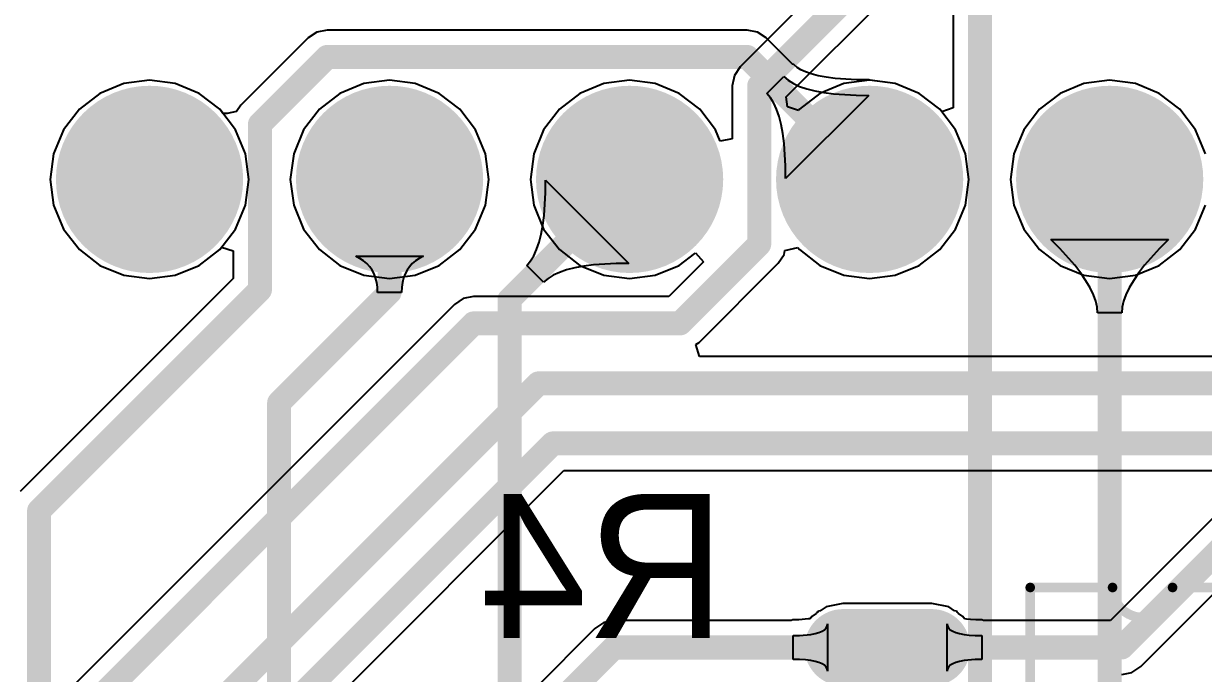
# Model space of a CAD drawing. Header units: millimetres. Extents: x 6.5 to 10.45, y 0.98 to 5.86.
# Drawn here: x 8.0975 to 8.5891, y 4.2692 to 4.5399 of the extents above; entities that cross this region are included whole.
import ezdxf

# ---------------------------------------------------------------- set-up
doc = ezdxf.new("R2010")
doc.units = ezdxf.units.MM
doc.header["$MEASUREMENT"] = 0
for name, color, linetype in [('BottomLayer', 5, 'Continuous'), ('BottomOverlay', 54, 'Continuous'), ('BottomPaste', 16, 'Continuous'), ('BottomSolder', 6, 'Continuous'), ('MultiLayer', 9, 'Continuous'), ('PadHoleLayer', 156, 'Continuous'), ('TopLayer', 1, 'Continuous'), ('TopSolder', 216, 'Continuous')]:
    doc.layers.add(name, color=color, linetype=linetype)

# ---------------------------------------------------------------- blocks, each defined once
blk = doc.blocks.new('STM32_DIP_73')
at = {"layer": 'BottomLayer', "const_width": 0.035}
for points in [[(0.5825, -0.6, 1), (0.6175, -0.6, 1)], [(0.5825, -0.7, 1), (0.6175, -0.7, 1)], [(0.5825, -0.8, 1), (0.6175, -0.8, 1)], [(0.5825, -0.9, 1), (0.6175, -0.9, 1)], [(0.5825, -1, 1), (0.6175, -1, 1)]]:
    blk.add_lwpolyline(points, format="xyb", close=True, dxfattribs=at)
at = {"layer": 'BottomSolder', "const_width": 0.039}
for points in [[(0.5805, -0.6, 1), (0.6195, -0.6, 1)], [(0.5805, -0.7, 1), (0.6195, -0.7, 1)], [(0.5805, -0.8, 1), (0.6195, -0.8, 1)], [(0.5805, -0.9, 1), (0.6195, -0.9, 1)], [(0.5805, -1, 1), (0.6195, -1, 1)]]:
    blk.add_lwpolyline(points, format="xyb", close=True, dxfattribs=at)
at = {"layer": 'MultiLayer', "const_width": 0.035}
for points in [[(0.5825, -0.6, 1), (0.6175, -0.6, 1)], [(0.5825, -0.7, 1), (0.6175, -0.7, 1)], [(0.5825, -0.8, 1), (0.6175, -0.8, 1)], [(0.5825, -0.9, 1), (0.6175, -0.9, 1)], [(0.5825, -1, 1), (0.6175, -1, 1)]]:
    blk.add_lwpolyline(points, format="xyb", close=True, dxfattribs=at)
at = {"layer": 'PadHoleLayer', "const_width": 0.015}
for points in [[(0.5925, -0.6, 1), (0.6075, -0.6, 1)], [(0.5925, -0.7, 1), (0.6075, -0.7, 1)], [(0.5925, -0.8, 1), (0.6075, -0.8, 1)], [(0.5925, -0.9, 1), (0.6075, -0.9, 1)], [(0.5925, -1, 1), (0.6075, -1, 1)]]:
    blk.add_lwpolyline(points, format="xyb", close=True, dxfattribs=at)
at = {"layer": 'TopLayer', "const_width": 0.035}
for points in [[(0.5825, -0.6, 1), (0.6175, -0.6, 1)], [(0.5825, -0.7, 1), (0.6175, -0.7, 1)], [(0.5825, -0.8, 1), (0.6175, -0.8, 1)], [(0.5825, -0.9, 1), (0.6175, -0.9, 1)], [(0.5825, -1, 1), (0.6175, -1, 1)]]:
    blk.add_lwpolyline(points, format="xyb", close=True, dxfattribs=at)
at = {"layer": 'TopSolder', "const_width": 0.039}
for points in [[(0.5805, -0.6, 1), (0.6195, -0.6, 1)], [(0.5805, -0.7, 1), (0.6195, -0.7, 1)], [(0.5805, -0.8, 1), (0.6195, -0.8, 1)], [(0.5805, -0.9, 1), (0.6195, -0.9, 1)], [(0.5805, -1, 1), (0.6195, -1, 1)]]:
    blk.add_lwpolyline(points, format="xyb", close=True, dxfattribs=at)
blk = doc.blocks.new('SOP8_B_74')
at = {"layer": 'BottomLayer', "const_width": 0.024}
for points in [[(0.0185, 0.15), (-0.0185, 0.15)], [(0.231098, 0.15), (0.194098, 0.15)], [(0.0185, 0.1), (-0.0185, 0.1)], [(0.231098, 0.1), (0.194098, 0.1)], [(0.0185, 0.05), (-0.0185, 0.05)], [(0.231098, 0.05), (0.194098, 0.05)], [(0.231098, 0), (0.194098, 0)]]:
    blk.add_lwpolyline(points, dxfattribs=at)
at = {"layer": 'BottomLayer', "const_width": 0.012}
for points in [[(-0.0245, 0.15, 1), (-0.0125, 0.15, 1)], [(0.0125, 0.15, 1), (0.0245, 0.15, 1)], [(0.188098, 0.15, 1), (0.200098, 0.15, 1)], [(0.225098, 0.15, 1), (0.237098, 0.15, 1)], [(-0.0245, 0.1, 1), (-0.0125, 0.1, 1)], [(0.0125, 0.1, 1), (0.0245, 0.1, 1)], [(0.188098, 0.1, 1), (0.200098, 0.1, 1)], [(0.225098, 0.1, 1), (0.237098, 0.1, 1)], [(-0.0245, 0.05, 1), (-0.0125, 0.05, 1)], [(0.0125, 0.05, 1), (0.0245, 0.05, 1)], [(0.188098, 0.05, 1), (0.200098, 0.05, 1)], [(0.225098, 0.05, 1), (0.237098, 0.05, 1)], [(0.188098, 0, 1), (0.200098, 0, 1)], [(0.225098, 0, 1), (0.237098, 0, 1)]]:
    blk.add_lwpolyline(points, format="xyb", close=True, dxfattribs=at)
at = {"layer": 'BottomLayer'}
blk.add_solid([(-0.0305, -0.012), (0.0305, -0.012), (-0.0305, 0.012), (0.0305, 0.012)], dxfattribs=at)
at = {"layer": 'BottomOverlay', "const_width": 0.004}
for points in [[(0.0595, 0.175), (0.0595, -0.025)], [(0.153098, 0.175), (0.0595, 0.175)], [(0.153098, 0.175), (0.153098, -0.025)], [(0.0938, -0.025), (0.0595, -0.025)], [(0.153098, -0.025), (0.1188, -0.025)]]:
    blk.add_lwpolyline(points, dxfattribs=at)
at = {"layer": 'BottomOverlay', "const_width": 0.002}
for points in [[(0.0585, 0.175, 1), (0.0605, 0.175, 1)], [(0.0585, 0.175, 1), (0.0605, 0.175, 1)], [(0.152098, 0.175, 1), (0.154098, 0.175, 1)], [(0.152098, 0.175, 1), (0.154098, 0.175, 1)], [(0.0585, -0.025, 1), (0.0605, -0.025, 1)], [(0.0585, -0.025, 1), (0.0605, -0.025, 1)], [(0.092799, -0.025, 1), (0.094799, -0.025, 1)], [(0.0928, -0.025, 1), (0.0948, -0.025, 1)], [(0.117799, -0.025, 1), (0.119799, -0.025, 1)], [(0.1178, -0.025, 1), (0.1198, -0.025, 1)], [(0.152098, -0.025, 1), (0.154098, -0.025, 1)], [(0.152098, -0.025, 1), (0.154098, -0.025, 1)]]:
    blk.add_lwpolyline(points, format="xyb", close=True, dxfattribs=at)
at = {"layer": 'BottomOverlay', "const_width": 0.004}
blk.add_lwpolyline([(0.093799, -0.025, -1), (0.118799, -0.025)], format="xyb", dxfattribs=at)
at = {"layer": 'BottomPaste', "const_width": 0.024}
for points in [[(0.0185, 0.15), (-0.0185, 0.15)], [(0.231098, 0.15), (0.194098, 0.15)], [(0.0185, 0.1), (-0.0185, 0.1)], [(0.231098, 0.1), (0.194098, 0.1)], [(0.0185, 0.05), (-0.0185, 0.05)], [(0.231098, 0.05), (0.194098, 0.05)], [(0.231098, 0), (0.194098, 0)]]:
    blk.add_lwpolyline(points, dxfattribs=at)
at = {"layer": 'BottomPaste', "const_width": 0.012}
for points in [[(-0.0245, 0.15, 1), (-0.0125, 0.15, 1)], [(0.0125, 0.15, 1), (0.0245, 0.15, 1)], [(0.188098, 0.15, 1), (0.200098, 0.15, 1)], [(0.225098, 0.15, 1), (0.237098, 0.15, 1)], [(-0.0245, 0.1, 1), (-0.0125, 0.1, 1)], [(0.0125, 0.1, 1), (0.0245, 0.1, 1)], [(0.188098, 0.1, 1), (0.200098, 0.1, 1)], [(0.225098, 0.1, 1), (0.237098, 0.1, 1)], [(-0.0245, 0.05, 1), (-0.0125, 0.05, 1)], [(0.0125, 0.05, 1), (0.0245, 0.05, 1)], [(0.188098, 0.05, 1), (0.200098, 0.05, 1)], [(0.225098, 0.05, 1), (0.237098, 0.05, 1)], [(0.188098, 0, 1), (0.200098, 0, 1)], [(0.225098, 0, 1), (0.237098, 0, 1)]]:
    blk.add_lwpolyline(points, format="xyb", close=True, dxfattribs=at)
at = {"layer": 'BottomPaste'}
blk.add_solid([(-0.0305, -0.012), (0.0305, -0.012), (-0.0305, 0.012), (0.0305, 0.012)], dxfattribs=at)
at = {"layer": 'BottomSolder', "const_width": 0.032}
for points in [[(0.0185, 0.15), (-0.0185, 0.15)], [(0.231098, 0.15), (0.194098, 0.15)], [(0.0185, 0.1), (-0.0185, 0.1)], [(0.231098, 0.1), (0.194098, 0.1)], [(0.0185, 0.05), (-0.0185, 0.05)], [(0.231098, 0.05), (0.194098, 0.05)], [(0.231098, 0), (0.194098, 0)]]:
    blk.add_lwpolyline(points, dxfattribs=at)
at = {"layer": 'BottomSolder', "const_width": 0.016}
for points in [[(-0.0265, 0.15, 1), (-0.0105, 0.15, 1)], [(0.0105, 0.15, 1), (0.0265, 0.15, 1)], [(0.186098, 0.15, 1), (0.202098, 0.15, 1)], [(0.223098, 0.15, 1), (0.239098, 0.15, 1)], [(-0.0265, 0.1, 1), (-0.0105, 0.1, 1)], [(0.0105, 0.1, 1), (0.0265, 0.1, 1)], [(0.186098, 0.1, 1), (0.202098, 0.1, 1)], [(0.223098, 0.1, 1), (0.239098, 0.1, 1)], [(-0.0265, 0.05, 1), (-0.0105, 0.05, 1)], [(0.0105, 0.05, 1), (0.0265, 0.05, 1)], [(0.186098, 0.05, 1), (0.202098, 0.05, 1)], [(0.223098, 0.05, 1), (0.239098, 0.05, 1)], [(0.186098, 0, 1), (0.202098, 0, 1)], [(0.223098, 0, 1), (0.239098, 0, 1)]]:
    blk.add_lwpolyline(points, format="xyb", close=True, dxfattribs=at)
at = {"layer": 'BottomSolder'}
blk.add_solid([(-0.0345, -0.016), (0.0345, -0.016), (-0.0345, 0.016), (0.0345, 0.016)], dxfattribs=at)

msp = doc.modelspace()

# ---------------------------------------------------------------- linework, layer by layer
at = {"layer": 'BottomLayer'}
for p, q in [((8.49707, 4.62293), (8.39607, 4.52193)), ((8.41529, 4.50943), (8.50965, 4.60378)), ((8.39364, 4.51829), (8.39278, 4.514)), ((8.39607, 4.52193), (8.39364, 4.51829)), ((8.1393, 4.51494), (8.12932, 4.51081)), ((8.15, 4.51635), (8.1393, 4.51494)), ((8.1607, 4.51494), (8.15, 4.51635)), ((8.17068, 4.51081), (8.1607, 4.51494)), ((8.2393, 4.51494), (8.22932, 4.51081)), ((8.25, 4.51635), (8.2393, 4.51494)), ((8.2607, 4.51494), (8.25, 4.51635)), ((8.27068, 4.51081), (8.2607, 4.51494)), ((8.3393, 4.51494), (8.32932, 4.51081)), ((8.35, 4.51635), (8.3393, 4.51494)), ((8.3607, 4.51494), (8.35, 4.51635)), ((8.37068, 4.51081), (8.3607, 4.51494)), ((8.39278, 4.514), (8.39278, 4.514)), ((8.39278, 4.514), (8.39278, 4.49191)), ((8.4393, 4.51494), (8.42932, 4.51081)), ((8.45, 4.51635), (8.4393, 4.51494)), ((8.4607, 4.51494), (8.45, 4.51635)), ((8.47068, 4.51081), (8.4607, 4.51494)), ((8.5393, 4.51494), (8.52932, 4.51081)), ((8.55, 4.51635), (8.5393, 4.51494)), ((8.5607, 4.51494), (8.55, 4.51635)), ((8.57068, 4.51081), (8.5607, 4.51494)), ((8.12932, 4.51081), (8.12076, 4.50424)), ((8.17924, 4.50424), (8.17068, 4.51081)), ((8.22932, 4.51081), (8.22076, 4.50424)), ((8.27924, 4.50424), (8.27068, 4.51081)), ((8.32932, 4.51081), (8.32076, 4.50424)), ((8.37924, 4.50424), (8.37068, 4.51081)), ((8.41573, 4.50528), (8.41529, 4.50943)), ((8.42932, 4.51081), (8.42076, 4.50424)), ((8.47924, 4.50424), (8.47068, 4.51081)), ((8.52932, 4.51081), (8.52076, 4.50424)), ((8.57924, 4.50424), (8.57068, 4.51081)), ((8.12076, 4.50424), (8.11419, 4.49568)), ((8.18581, 4.49568), (8.17924, 4.50424)), ((8.22076, 4.50424), (8.21419, 4.49568)), ((8.28581, 4.49568), (8.27924, 4.50424)), ((8.32076, 4.50424), (8.31419, 4.49568)), ((8.38581, 4.49568), (8.37924, 4.50424)), ((8.42036, 4.50372), (8.41573, 4.50528)), ((8.42076, 4.50424), (8.42036, 4.50372)), ((8.48581, 4.49568), (8.47924, 4.50424)), ((8.52076, 4.50424), (8.51419, 4.49568)), ((8.58581, 4.49568), (8.57924, 4.50424)), ((8.11419, 4.49568), (8.11006, 4.4857)), ((8.18994, 4.4857), (8.18581, 4.49568)), ((8.21419, 4.49568), (8.21006, 4.4857)), ((8.28994, 4.4857), (8.28581, 4.49568)), ((8.31419, 4.49568), (8.31006, 4.4857)), ((8.38778, 4.49092), (8.38581, 4.49568)), ((8.48994, 4.4857), (8.48581, 4.49568)), ((8.51419, 4.49568), (8.51006, 4.4857)), ((8.58994, 4.4857), (8.58581, 4.49568)), ((8.39278, 4.49191), (8.38778, 4.49092)), ((8.11006, 4.4857), (8.10865, 4.475)), ((8.19135, 4.475), (8.18994, 4.4857)), ((8.21006, 4.4857), (8.20865, 4.475)), ((8.29135, 4.475), (8.28994, 4.4857)), ((8.31006, 4.4857), (8.30865, 4.475)), ((8.49135, 4.475), (8.48994, 4.4857)), ((8.51006, 4.4857), (8.50865, 4.475)), ((8.10865, 4.475), (8.11006, 4.4643)), ((8.18994, 4.4643), (8.19135, 4.475)), ((8.20865, 4.475), (8.21006, 4.4643)), ((8.28994, 4.4643), (8.29135, 4.475)), ((8.30865, 4.475), (8.31006, 4.4643)), ((8.48994, 4.4643), (8.49135, 4.475)), ((8.50865, 4.475), (8.51006, 4.4643)), ((8.11006, 4.4643), (8.11419, 4.45432)), ((8.18581, 4.45432), (8.18994, 4.4643)), ((8.21006, 4.4643), (8.21419, 4.45432)), ((8.28581, 4.45432), (8.28994, 4.4643)), ((8.31006, 4.4643), (8.31419, 4.45432)), ((8.48581, 4.45432), (8.48994, 4.4643)), ((8.51006, 4.4643), (8.51419, 4.45432)), ((8.58581, 4.45432), (8.58994, 4.4643)), ((8.11419, 4.45432), (8.12076, 4.44576)), ((8.17924, 4.44576), (8.18581, 4.45432)), ((8.21419, 4.45432), (8.22076, 4.44576)), ((8.27924, 4.44576), (8.28581, 4.45432)), ((8.31419, 4.45432), (8.32076, 4.44576)), ((8.47924, 4.44576), (8.48581, 4.45432)), ((8.51419, 4.45432), (8.52076, 4.44576)), ((8.57924, 4.44576), (8.58581, 4.45432)), ((8.12076, 4.44576), (8.12932, 4.43919)), ((8.17068, 4.43919), (8.17924, 4.44576)), ((8.22076, 4.44576), (8.22932, 4.43919)), ((8.27068, 4.43919), (8.27924, 4.44576)), ((8.32076, 4.44576), (8.32932, 4.43919)), ((8.37068, 4.43919), (8.37714, 4.44414)), ((8.37714, 4.44414), (8.37746, 4.44439)), ((8.37746, 4.44439), (8.38076, 4.44062)), ((8.41193, 4.44007), (8.41436, 4.44371)), ((8.41436, 4.44371), (8.41471, 4.44543)), ((8.41471, 4.44543), (8.42005, 4.44668)), ((8.42005, 4.44668), (8.42076, 4.44576)), ((8.42076, 4.44576), (8.42932, 4.43919)), ((8.47068, 4.43919), (8.47924, 4.44576)), ((8.52076, 4.44576), (8.52932, 4.43919)), ((8.57068, 4.43919), (8.57924, 4.44576)), ((8.12932, 4.43919), (8.1393, 4.43506)), ((8.1607, 4.43506), (8.17068, 4.43919)), ((8.22932, 4.43919), (8.2393, 4.43506)), ((8.2607, 4.43506), (8.27068, 4.43919)), ((8.32932, 4.43919), (8.3393, 4.43506)), ((8.3607, 4.43506), (8.37068, 4.43919)), ((8.38076, 4.44062), (8.36635, 4.42622)), ((8.37893, 4.40707), (8.41193, 4.44007)), ((8.41193, 4.44007), (8.41193, 4.44007)), ((8.42932, 4.43919), (8.4393, 4.43506)), ((8.4607, 4.43506), (8.47068, 4.43919)), ((8.52932, 4.43919), (8.5393, 4.43506)), ((8.5607, 4.43506), (8.57068, 4.43919)), ((8.1393, 4.43506), (8.15, 4.43365)), ((8.15, 4.43365), (8.1607, 4.43506)), ((8.2393, 4.43506), (8.25, 4.43365)), ((8.25, 4.43365), (8.2607, 4.43506)), ((8.3393, 4.43506), (8.35, 4.43365)), ((8.35, 4.43365), (8.3607, 4.43506)), ((8.4393, 4.43506), (8.45, 4.43365)), ((8.45, 4.43365), (8.4607, 4.43506)), ((8.5393, 4.43506), (8.55, 4.43365)), ((8.55, 4.43365), (8.5607, 4.43506)), ((8.28071, 4.42536), (8.27707, 4.42293)), ((8.285, 4.42622), (8.28071, 4.42536)), ((8.36635, 4.42622), (8.285, 4.42622)), ((8.285, 4.42622), (8.285, 4.42622)), ((8.27707, 4.42293), (7.84207, 3.98793)), ((8.37765, 4.40622), (8.37893, 4.40707)), ((8.37917, 4.40122), (8.37765, 4.40622)), ((8.86035, 4.40122), (8.37917, 4.40122)), ((8.0499, 4.08104), (8.32265, 4.35378)), ((8.32265, 4.35378), (8.938, 4.35378)), ((8.59707, 4.33793), (8.55035, 4.29122)), ((8.56293, 4.27207), (8.60965, 4.31878)), ((8.43188, 4.29696), (8.42946, 4.29534)), ((8.4389, 4.29835), (8.43188, 4.29696)), ((8.4759, 4.29835), (8.4389, 4.29835)), ((8.48293, 4.29696), (8.4759, 4.29835)), ((8.48534, 4.29534), (8.48293, 4.29696)), ((8.3435, 4.29122), (8.33921, 4.29036)), ((8.41736, 4.29122), (8.3435, 4.29122)), ((8.3435, 4.29122), (8.3435, 4.29122)), ((8.418, 4.29149), (8.41736, 4.29122)), ((8.42051, 4.29154), (8.418, 4.29149)), ((8.42458, 4.29189), (8.42051, 4.29154)), ((8.42528, 4.29201), (8.42458, 4.29189)), ((8.42592, 4.29298), (8.42528, 4.29201)), ((8.42779, 4.29422), (8.42592, 4.29298)), ((8.4279, 4.2945), (8.42779, 4.29422)), ((8.42838, 4.2947), (8.4279, 4.2945)), ((8.42865, 4.29514), (8.42838, 4.2947)), ((8.42946, 4.29534), (8.42865, 4.29514)), ((8.48615, 4.29514), (8.48534, 4.29534)), ((8.48642, 4.2947), (8.48615, 4.29514)), ((8.4869, 4.2945), (8.48642, 4.2947)), ((8.48702, 4.29422), (8.4869, 4.2945)), ((8.48888, 4.29298), (8.48702, 4.29422)), ((8.48952, 4.29201), (8.48888, 4.29298)), ((8.49031, 4.29187), (8.48952, 4.29201)), ((8.49207, 4.29167), (8.49031, 4.29187)), ((8.49421, 4.29154), (8.49207, 4.29167)), ((8.49681, 4.29149), (8.49421, 4.29154)), ((8.49744, 4.29122), (8.49681, 4.29149)), ((8.55035, 4.29122), (8.49744, 4.29122)), ((8.33557, 4.28793), (8.31032, 4.26267)), ((8.33921, 4.29036), (8.33557, 4.28793)), ((8.33557, 4.28793), (8.33557, 4.28793)), ((8.42732, 4.28578), (8.4289, 4.28623)), ((8.4289, 4.28623), (8.43019, 4.28677)), ((8.43019, 4.28677), (8.4312, 4.2874)), ((8.4312, 4.2874), (8.43192, 4.28814)), ((8.43192, 4.28814), (8.43235, 4.28897)), ((8.43235, 4.28897), (8.43249, 4.2899)), ((8.43249, 4.2899), (8.43249, 4.2701)), ((8.48231, 4.2701), (8.48231, 4.2899)), ((8.48231, 4.2899), (8.48246, 4.28897)), ((8.48246, 4.28897), (8.48289, 4.28814)), ((8.48289, 4.28814), (8.48361, 4.2874)), ((8.48361, 4.2874), (8.48461, 4.28677)), ((8.48461, 4.28677), (8.48591, 4.28623)), ((8.48591, 4.28623), (8.48749, 4.28578)), ((8.41811, 4.285), (8.42085, 4.28505)), ((8.41811, 4.275), (8.41811, 4.285)), ((8.42085, 4.28505), (8.42545, 4.28544)), ((8.42545, 4.28544), (8.42732, 4.28578)), ((8.48749, 4.28578), (8.48936, 4.28544)), ((8.48936, 4.28544), (8.49151, 4.2852)), ((8.49151, 4.2852), (8.49396, 4.28505)), ((8.49396, 4.28505), (8.49669, 4.285)), ((8.49669, 4.285), (8.49669, 4.275)), ((8.42085, 4.27495), (8.41811, 4.275)), ((8.42329, 4.2748), (8.42085, 4.27495)), ((8.42545, 4.27456), (8.42329, 4.2748)), ((8.42732, 4.27422), (8.42545, 4.27456)), ((8.4289, 4.27377), (8.42732, 4.27422)), ((8.43019, 4.27323), (8.4289, 4.27377)), ((8.4312, 4.2726), (8.43019, 4.27323)), ((8.43192, 4.27186), (8.4312, 4.2726)), ((8.43235, 4.27103), (8.43192, 4.27186)), ((8.48289, 4.27186), (8.48246, 4.27103)), ((8.48361, 4.2726), (8.48289, 4.27186)), ((8.48461, 4.27323), (8.48361, 4.2726)), ((8.48591, 4.27377), (8.48461, 4.27323)), ((8.48749, 4.27422), (8.48591, 4.27377)), ((8.48936, 4.27456), (8.48749, 4.27422)), ((8.49396, 4.27495), (8.48936, 4.27456)), ((8.49669, 4.275), (8.49396, 4.27495)), ((8.55929, 4.26964), (8.56293, 4.27207)), ((8.43249, 4.2701), (8.43235, 4.27103)), ((8.48246, 4.27103), (8.48231, 4.2701)), ((8.555, 4.26878), (8.55929, 4.26964))]:
    msp.add_line(p, q, dxfattribs=at)
at = {"layer": 'BottomLayer', "const_width": 0.01}
for points in [[(8.404, 4.514), (8.505, 4.615)], [(8.404, 4.448), (8.404, 4.514)], [(8.371, 4.415), (8.404, 4.448)], [(7.85, 3.98), (8.285, 4.415)], [(8.285, 4.415), (8.371, 4.415)], [(7.9, 3.978), (8.312, 4.39)], [(8.312, 4.39), (8.865, 4.39)], [(8.004, 4.051), (8.318, 4.365)], [(8.318, 4.365), (8.938, 4.365)], [(8.555, 4.28), (8.605, 4.33)], [(8.2985, 4.235), (8.3435, 4.28)], [(8.3435, 4.28), (8.4574, 4.28)], [(8.4574, 4.28), (8.555, 4.28)]]:
    msp.add_lwpolyline(points, dxfattribs=at)
at = {"layer": 'BottomLayer', "const_width": 0.005}
for points in [[(8.4015, 4.514, 1), (8.4065, 4.514, 1)], [(8.4015, 4.514, 1), (8.4065, 4.514, 1)], [(8.4015, 4.448, 1), (8.4065, 4.448, 1)], [(8.4015, 4.448, 1), (8.4065, 4.448, 1)], [(8.2825, 4.415, 1), (8.2875, 4.415, 1)], [(8.2825, 4.415, 1), (8.2875, 4.415, 1)], [(8.3685, 4.415, 1), (8.3735, 4.415, 1)], [(8.3685, 4.415, 1), (8.3735, 4.415, 1)], [(8.3095, 4.39, 1), (8.3145, 4.39, 1)], [(8.3095, 4.39, 1), (8.3145, 4.39, 1)], [(8.3155, 4.365, 1), (8.3205, 4.365, 1)], [(8.3155, 4.365, 1), (8.3205, 4.365, 1)], [(8.341, 4.28, 1), (8.346, 4.28, 1)], [(8.341, 4.28, 1), (8.346, 4.28, 1)], [(8.4549, 4.28, 1), (8.4599, 4.28, 1)], [(8.4549, 4.28, 1), (8.4599, 4.28, 1)], [(8.5525, 4.28, 1), (8.5575, 4.28, 1)], [(8.5525, 4.28, 1), (8.5575, 4.28, 1)]]:
    msp.add_lwpolyline(points, format="xyb", close=True, dxfattribs=at)
at = {"layer": 'TopLayer'}
for p, q in [((8.48478, 4.63435), (8.48478, 4.5048)), ((8.224, 4.53722), (8.21971, 4.53636)), ((8.399, 4.53722), (8.224, 4.53722)), ((8.224, 4.53722), (8.224, 4.53722)), ((8.40329, 4.53636), (8.399, 4.53722)), ((8.399, 4.53722), (8.399, 4.53722)), ((8.21607, 4.53393), (8.18807, 4.50593)), ((8.21971, 4.53636), (8.21607, 4.53393)), ((8.21607, 4.53393), (8.21607, 4.53393)), ((8.40693, 4.53393), (8.40329, 4.53636)), ((8.41786, 4.523), (8.40693, 4.53393)), ((8.41839, 4.52283), (8.41786, 4.523)), ((8.41986, 4.52159), (8.41839, 4.52283)), ((8.40712, 4.51081), (8.41419, 4.51788)), ((8.41419, 4.51788), (8.41601, 4.51633)), ((8.42133, 4.52067), (8.41986, 4.52159)), ((8.42326, 4.51977), (8.42133, 4.52067)), ((8.42567, 4.51892), (8.42326, 4.51977)), ((8.42855, 4.51817), (8.42567, 4.51892)), ((8.43189, 4.51754), (8.42855, 4.51817)), ((8.43561, 4.51706), (8.43189, 4.51754)), ((8.44459, 4.51652), (8.43561, 4.51706)), ((8.1393, 4.51494), (8.12932, 4.51081)), ((8.15, 4.51635), (8.1393, 4.51494)), ((8.1607, 4.51494), (8.15, 4.51635)), ((8.17068, 4.51081), (8.1607, 4.51494)), ((8.41601, 4.51633), (8.41822, 4.51495)), ((8.41822, 4.51495), (8.42081, 4.51375)), ((8.42081, 4.51375), (8.42378, 4.5127)), ((8.42378, 4.5127), (8.42713, 4.51183)), ((8.44969, 4.51649), (8.44459, 4.51652)), ((8.45002, 4.51635), (8.44969, 4.51649)), ((8.4607, 4.51494), (8.45002, 4.51635)), ((8.47068, 4.51081), (8.4607, 4.51494)), ((8.12932, 4.51081), (8.12076, 4.50424)), ((8.17924, 4.50424), (8.17068, 4.51081)), ((8.40867, 4.50899), (8.40712, 4.51081)), ((8.41005, 4.50678), (8.40867, 4.50899)), ((8.44965, 4.51), (8.415, 4.47535)), ((8.42713, 4.51183), (8.43087, 4.51113)), ((8.43087, 4.51113), (8.43499, 4.51059)), ((8.43499, 4.51059), (8.44438, 4.51003)), ((8.44438, 4.51003), (8.44965, 4.51)), ((8.47924, 4.50424), (8.47068, 4.51081)), ((8.12076, 4.50424), (8.11419, 4.49568)), ((8.18058, 4.5025), (8.17924, 4.50424)), ((8.1824, 4.50242), (8.18058, 4.5025)), ((8.18629, 4.50327), (8.1824, 4.50242)), ((8.18807, 4.50593), (8.18629, 4.50327)), ((8.41125, 4.50419), (8.41005, 4.50678)), ((8.4123, 4.50122), (8.41125, 4.50419)), ((8.48005, 4.50319), (8.47924, 4.50424)), ((8.48478, 4.5048), (8.48005, 4.50319)), ((8.41317, 4.49787), (8.4123, 4.50122)), ((8.41387, 4.49413), (8.41317, 4.49787)), ((8.11419, 4.49568), (8.11006, 4.4857)), ((8.41441, 4.49001), (8.41387, 4.49413)), ((8.41497, 4.48062), (8.41441, 4.49001)), ((8.11006, 4.4857), (8.10865, 4.475)), ((8.415, 4.47535), (8.41497, 4.48062)), ((8.10865, 4.475), (8.11006, 4.4643)), ((8.31497, 4.46938), (8.315, 4.47465)), ((8.315, 4.47465), (8.34965, 4.44)), ((8.31441, 4.45999), (8.31497, 4.46938)), ((8.11006, 4.4643), (8.11419, 4.45432)), ((8.31387, 4.45587), (8.31441, 4.45999)), ((8.11419, 4.45432), (8.12076, 4.44576)), ((8.31317, 4.45213), (8.31387, 4.45587)), ((8.31125, 4.44581), (8.3123, 4.44878)), ((8.3123, 4.44878), (8.31317, 4.45213)), ((8.5292, 4.44626), (8.5255, 4.45)), ((8.5255, 4.45), (8.5745, 4.45)), ((8.5745, 4.45), (8.5708, 4.44626)), ((8.12076, 4.44576), (8.12932, 4.43919)), ((8.17068, 4.43919), (8.17924, 4.44576)), ((8.17924, 4.44576), (8.18005, 4.44681)), ((8.18005, 4.44681), (8.18478, 4.4452)), ((8.18478, 4.4452), (8.18478, 4.43365)), ((8.31005, 4.44322), (8.31125, 4.44581)), ((8.53544, 4.43922), (8.5292, 4.44626)), ((8.5708, 4.44626), (8.56456, 4.43922)), ((8.12932, 4.43919), (8.1393, 4.43506)), ((8.1607, 4.43506), (8.17068, 4.43919)), ((8.23766, 4.44208), (8.23593, 4.44295)), ((8.23593, 4.44295), (8.26407, 4.44295)), ((8.2392, 4.44108), (8.23766, 4.44208)), ((8.24056, 4.43993), (8.2392, 4.44108)), ((8.24174, 4.43864), (8.24056, 4.43993)), ((8.24273, 4.43721), (8.24174, 4.43864)), ((8.25826, 4.43864), (8.25727, 4.43721)), ((8.25944, 4.43993), (8.25826, 4.43864)), ((8.2608, 4.44108), (8.25944, 4.43993)), ((8.26234, 4.44208), (8.2608, 4.44108)), ((8.26407, 4.44295), (8.26234, 4.44208)), ((8.30712, 4.43919), (8.30867, 4.44101)), ((8.31419, 4.43212), (8.30712, 4.43919)), ((8.30867, 4.44101), (8.31005, 4.44322)), ((8.33087, 4.43887), (8.32713, 4.43817)), ((8.33499, 4.43941), (8.33087, 4.43887)), ((8.34438, 4.43997), (8.33499, 4.43941)), ((8.34965, 4.44), (8.34438, 4.43997)), ((8.53798, 4.43593), (8.53544, 4.43922)), ((8.56456, 4.43922), (8.56202, 4.43593)), ((8.18478, 4.43365), (8.09607, 4.34493)), ((8.1393, 4.43506), (8.15, 4.43365)), ((8.15, 4.43365), (8.1607, 4.43506)), ((8.24355, 4.43564), (8.24273, 4.43721)), ((8.24418, 4.43393), (8.24355, 4.43564)), ((8.24464, 4.43207), (8.24418, 4.43393)), ((8.25582, 4.43393), (8.25536, 4.43207)), ((8.25645, 4.43564), (8.25582, 4.43393)), ((8.25727, 4.43721), (8.25645, 4.43564)), ((8.31601, 4.43367), (8.31419, 4.43212)), ((8.31822, 4.43504), (8.31601, 4.43367)), ((8.32081, 4.43625), (8.31822, 4.43504)), ((8.32378, 4.4373), (8.32081, 4.43625)), ((8.32713, 4.43817), (8.32378, 4.4373)), ((8.54012, 4.43279), (8.53798, 4.43593)), ((8.56202, 4.43593), (8.55987, 4.43279)), ((8.24491, 4.43008), (8.24464, 4.43207)), ((8.245, 4.42794), (8.24491, 4.43008)), ((8.25509, 4.43008), (8.255, 4.42794)), ((8.25536, 4.43207), (8.25509, 4.43008)), ((8.54188, 4.4298), (8.54012, 4.43279)), ((8.54325, 4.42696), (8.54188, 4.4298)), ((8.55812, 4.4298), (8.55676, 4.42696)), ((8.55987, 4.43279), (8.55812, 4.4298)), ((8.255, 4.42794), (8.245, 4.42794)), ((8.54422, 4.42428), (8.54325, 4.42696)), ((8.54481, 4.42174), (8.54422, 4.42428)), ((8.55578, 4.42428), (8.55519, 4.42174)), ((8.55676, 4.42696), (8.55578, 4.42428)), ((8.545, 4.41936), (8.54481, 4.42174)), ((8.555, 4.41936), (8.545, 4.41936)), ((8.55519, 4.42174), (8.555, 4.41936))]:
    msp.add_line(p, q, dxfattribs=at)
at = {"layer": 'TopLayer', "const_width": 0.01}
for points in [[(8.496, 3.929), (8.496, 4.639)], [(8.196, 4.498), (8.224, 4.526)], [(8.224, 4.526), (8.399, 4.526)], [(8.399, 4.526), (8.45, 4.475)], [(8.196, 4.429), (8.196, 4.498)], [(8.25, 4.42794), (8.25, 4.475)], [(8.3, 4.425), (8.35, 4.475)], [(8.55, 3.947), (8.55, 4.475)], [(8.104, 4.337), (8.196, 4.429)], [(8.204, 4.38194), (8.25, 4.42794)], [(8.3, 3.744), (8.3, 4.425)], [(8.204, 3.072), (8.204, 4.38194)], [(8.104, 3.091), (8.104, 4.337)]]:
    msp.add_lwpolyline(points, dxfattribs=at)
at = {"layer": 'TopLayer', "const_width": 0.005}
for points in [[(8.2215, 4.526, 1), (8.2265, 4.526, 1)], [(8.2215, 4.526, 1), (8.2265, 4.526, 1)], [(8.3965, 4.526, 1), (8.4015, 4.526, 1)], [(8.3965, 4.526, 1), (8.4015, 4.526, 1)], [(8.1935, 4.498, 1), (8.1985, 4.498, 1)], [(8.1935, 4.498, 1), (8.1985, 4.498, 1)], [(8.2475, 4.475, 1), (8.2525, 4.475, 1)], [(8.3475, 4.475, 1), (8.3525, 4.475, 1)], [(8.4475, 4.475, 1), (8.4525, 4.475, 1)], [(8.5475, 4.475, 1), (8.5525, 4.475, 1)], [(8.1935, 4.429, 1), (8.1985, 4.429, 1)], [(8.1935, 4.429, 1), (8.1985, 4.429, 1)], [(8.2475, 4.42794, 1), (8.2525, 4.42794, 1)], [(8.2475, 4.42794, 1), (8.2525, 4.42794, 1)], [(8.2975, 4.425, 1), (8.3025, 4.425, 1)], [(8.2975, 4.425, 1), (8.3025, 4.425, 1)], [(8.2015, 4.38194, 1), (8.2065, 4.38194, 1)], [(8.2015, 4.38194, 1), (8.2065, 4.38194, 1)], [(8.1015, 4.337, 1), (8.1065, 4.337, 1)], [(8.1015, 4.337, 1), (8.1065, 4.337, 1)]]:
    msp.add_lwpolyline(points, format="xyb", close=True, dxfattribs=at)

# ---------------------------------------------------------------- block references
for name, p, rotation in [('STM32_DIP_73', (7.55, 3.875), 90), ('SOP8_B_74', (8.67, 4.28), 180)]:
    msp.add_blockref(name, p, dxfattribs=dict(rotation=rotation))

# ---------------------------------------------------------------- texts
at = {"layer": 'BottomOverlay', "text_generation_flag": 2}
msp.add_text('R4', height=0.06, dxfattribs=at).set_placement((8.39, 4.284))

doc.saveas('drawing.dxf')
